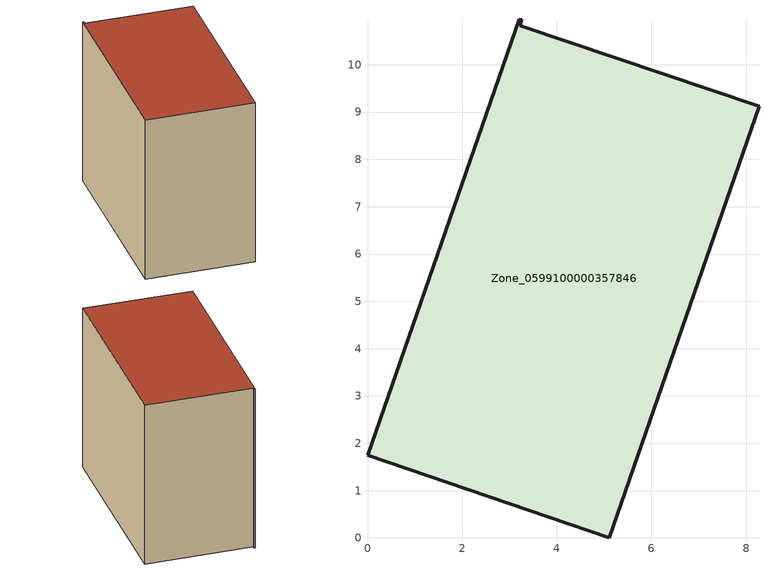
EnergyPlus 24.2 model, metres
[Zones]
Zone_0599100000357846
 floor ground (C_G): 0,1.75 3.21,10.96 3.26,10.95 3.23,10.82 8.27,9.12 5.11,0 z0
 wall outside (C_F): 3.21,10.96 0,1.75 5.11,0 8.27,9.12 3.23,10.82 3.26,10.95 3.21,10.96 z0:8.49
 roof outside (C_R): 5.11,0 8.27,9.12 3.23,10.82 3.26,10.95 3.21,10.96 0,1.75 z8.49
[BUILDING]
Pand.0599100000357846: North Axis=0; Terrain=City; Loads Convergence Tolerance Value=0.04; Temperature Convergence Tolerance Value=0.4; Solar Distribution=FullExterior; Maximum Number of Warmup Days=25; Minimum Number of Warmup Days=1
[Site:Location]
Rotterdam.The.Hague.AP_ZH_NLD Design_Conditions: Latitude=51.96; Longitude=4.45; Time Zone=1; Elevation=-4.5
[SITE:GROUNDTEMPERATURE:BUILDINGSURFACE]
18, 18, 18, 18, 18, 18, 18, 18, 18, 18, 18, 18
[MATERIAL] Thermal Absorptance=0.9; Solar Absorptance=0.7; Visible Absorptance=0.7
Name | Roughness | Thickness | Conductivity | Density | Specific Heat
G.TI.1992-2005 | MediumSmooth | 0.15 | 0.06 | 540 | 1210
F.TI.1992-2005 | Rough | 0.3 | 0.12 | 1920 | 840
R.TI.1992-2005 | MediumRough | 0.2 | 0.08 | 1500 | 1000
[CONSTRUCTION]
C_G: G.TI.1992-2005
C_F: F.TI.1992-2005
C_R: R.TI.1992-2005
[ZONE]
Zone_0599100000357846: Type=1; Multiplier=1; Ceiling Height=Autocalculate; Volume=Autocalculate; Floor Area=autocalculate; Part of Total Floor Area=Yes
[ZONEINFILTRATION:DESIGNFLOWRATE]
Infil_Zone_0599100000357846: Zone or ZoneList or Space or SpaceList=Zone_0599100000357846; Schedule=AlwaysOn; Design Flow Rate Calculation Method=Flow/Area; Flow Rate per Floor Area=0.0015; Constant Term Coefficient=1; Temperature Term Coefficient=0; Velocity Term Coefficient=0; Velocity Squared Term Coefficient=0
[HVACTEMPLATE:ZONE:IDEALLOADSAIRSYSTEM]
Zone_0599100000357846: Maximum Heating Supply Air Temperature=50; Minimum Cooling Supply Air Temperature=13; Maximum Heating Supply Air Humidity Ratio=0.0156; Minimum Cooling Supply Air Humidity Ratio=0.0077; Heating Limit=NoLimit; Cooling Limit=NoLimit; Dehumidification Control Type=ConstantSensibleHeatRatio; Cooling Sensible Heat Ratio=0.7; Dehumidification Setpoint=60; Humidification Control Type=None; Humidification Setpoint=30; Outdoor Air Method=None; Outdoor Air Flow Rate per Person=0.00944; Outdoor Air Flow Rate per Zone Floor Area=0; Outdoor Air Flow Rate per Zone=0; Demand Controlled Ventilation Type=None; Outdoor Air Economizer Type=NoEconomizer; Heat Recovery Type=None; Sensible Heat Recovery Effectiveness=0.7; Latent Heat Recovery Effectiveness=0.65
[ZONECONTROL:THERMOSTAT]
ThermostatControl_Zone_0599100000357846: Zone or ZoneList=Zone_0599100000357846; Control Type Schedule=DualSetpointControlType; Control 1=Thermostat_Zone_0599100000357846; Temperature Difference Between Cutout And Setpoint=0
[THERMOSTATSETPOINT:DUALSETPOINT]
Thermostat_Zone_0599100000357846: Heating Setpoint Temperature Schedule=HeatingSetpoint_Zone_0599100000357846; Cooling Setpoint Temperature Schedule=CoolingSetpoint_Zone_0599100000357846
[SCHEDULE:COMPACT]
HeatingSetpoint_Zone_0599100000357846: Through: 12/31, For: AllDays, Until: 24:00, 21
CoolingSetpoint_Zone_0599100000357846: Through: 12/31, For: AllDays, Until: 24:00, 24
DualSetpointControlType: Through: 12/31, For: AllDays, Until: 24:00, 4
AlwaysOn: Through: 12/31, For: AllDays, Until: 24:00, 1
